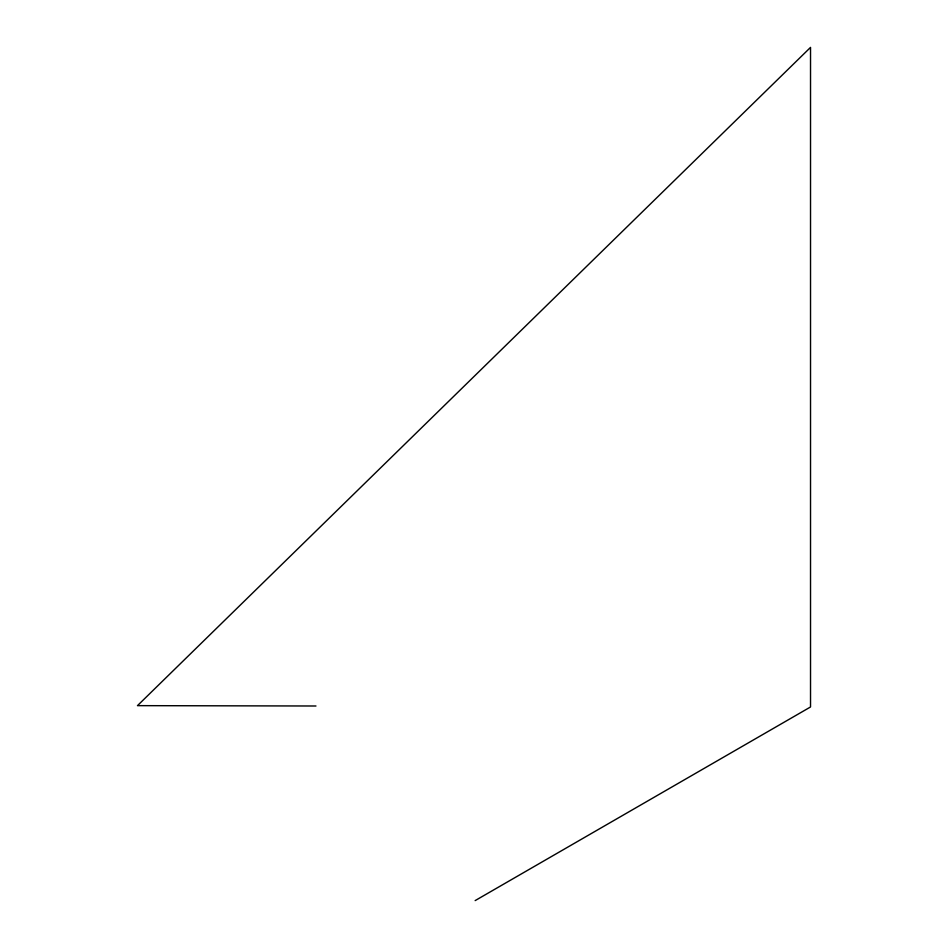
<?xml version="1.0" encoding="UTF-8"?>
<svg xmlns="http://www.w3.org/2000/svg" width="948" height="948" viewBox="0 0 948 948"><rect width="100%" height="100%" fill="white"/><g stroke="black" fill="none" stroke-linecap="round" stroke-linejoin="round"><path stroke-width="1.42" d="M475.149 900.6L810.528 706.971L810.528 47.4L137.472 705.644L315.968 705.999"/></g></svg>
